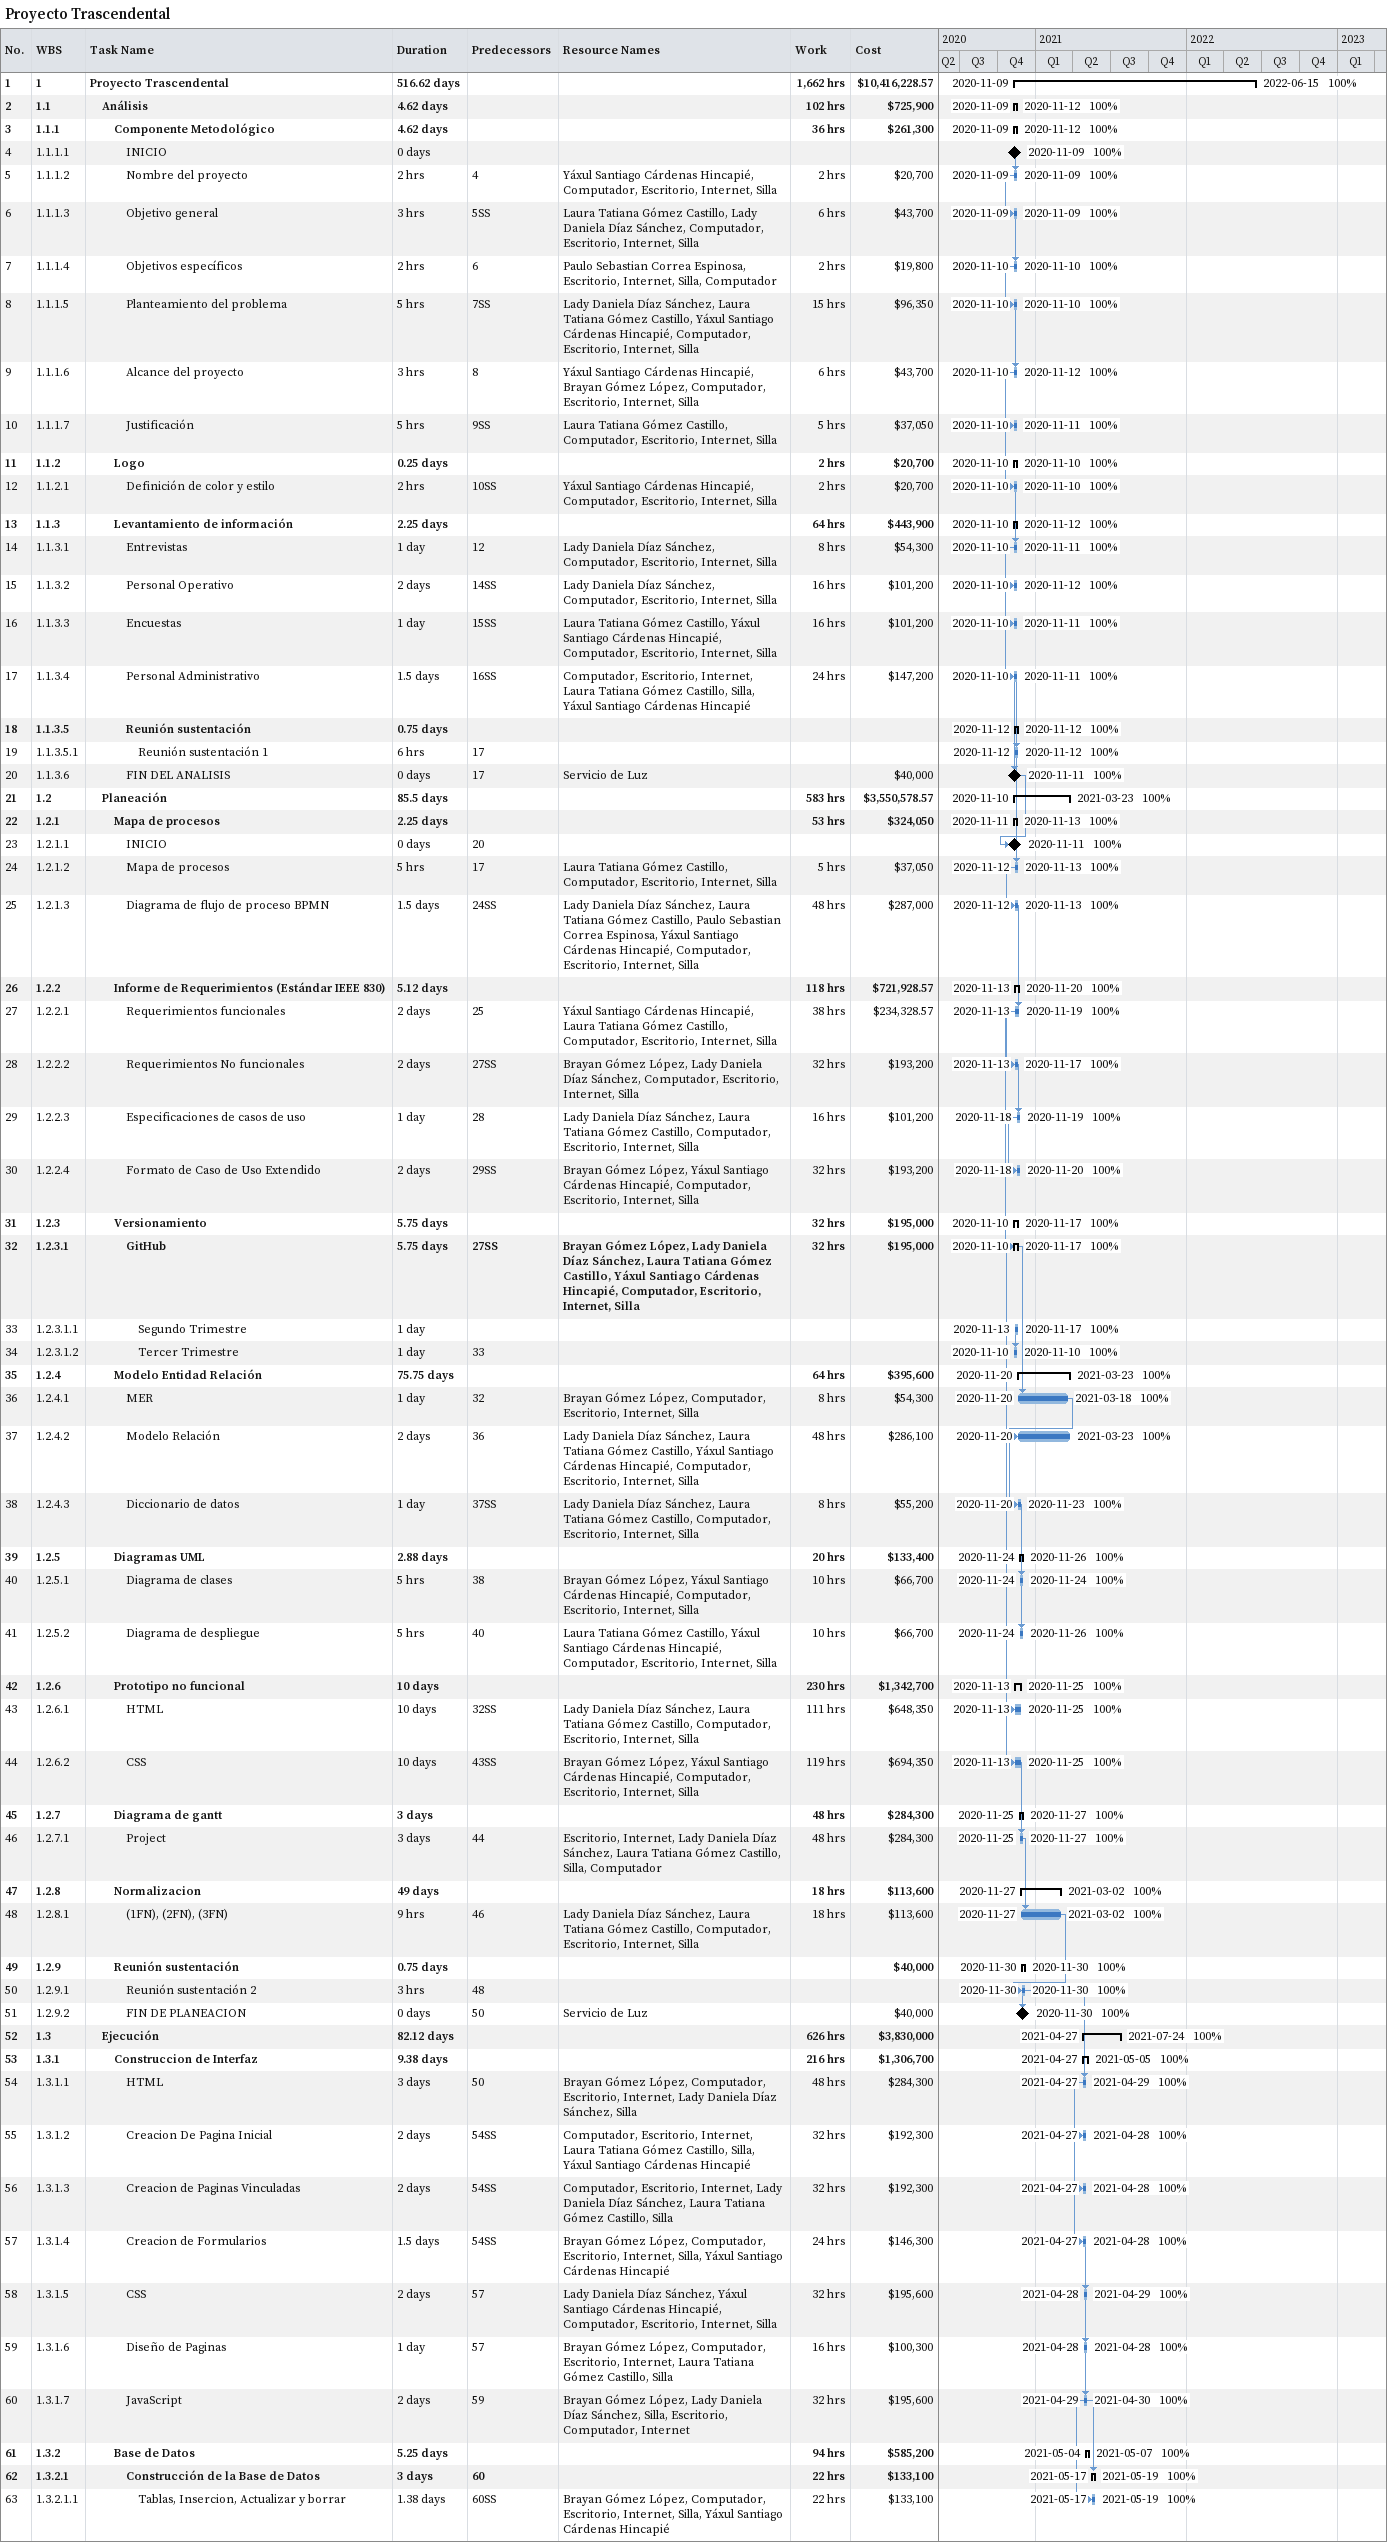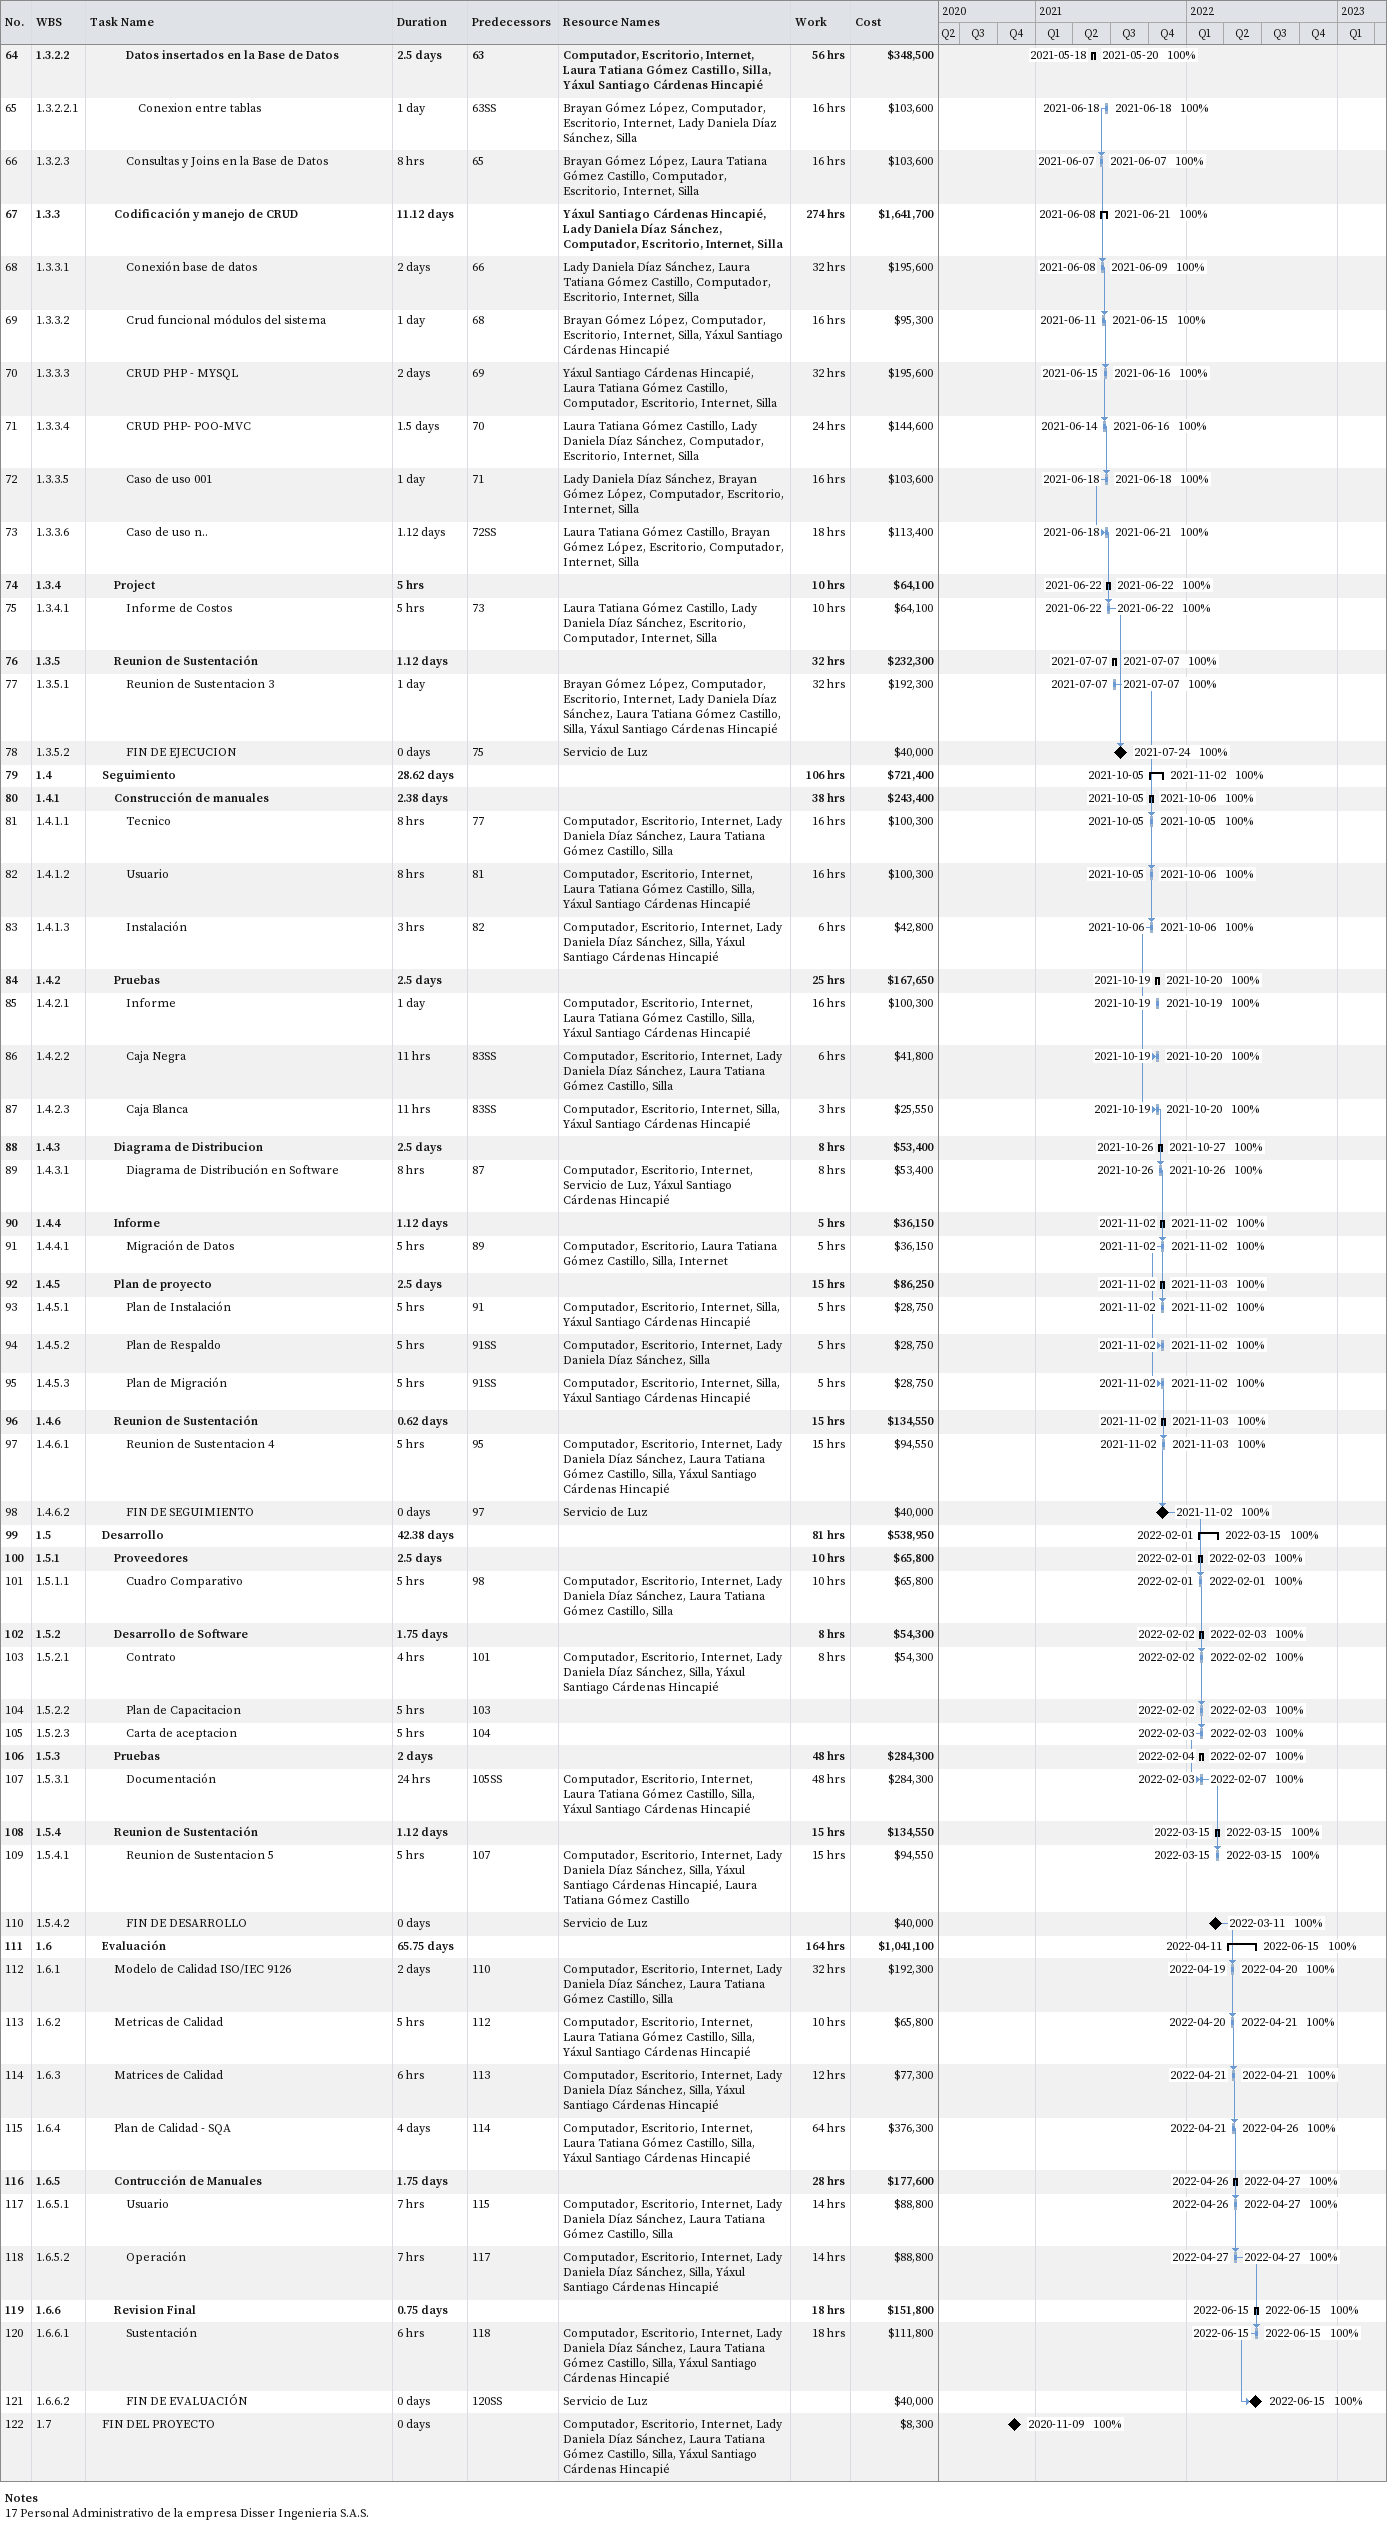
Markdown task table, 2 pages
Proyecto Trascendental

| ID | WBS | Task | Duration | Start | Finish | Predecessors | Resources | % complete | Work (h) | Cost ($) |
|---|---|---|---|---|---|---|---|---|---|---|
| 1 | 1 | **Proyecto Trascendental** | 516.62d | 2020-11-09 | 2022-06-15 |  |  | 100 | 1662 | 10416228.57 |
| 2 | 1.1 | **Análisis** | 4.62d | 2020-11-09 | 2020-11-12 |  |  | 100 | 102 | 725900 |
| 3 | 1.1.1 | **Componente Metodológico** | 4.62d | 2020-11-09 | 2020-11-12 |  |  | 100 | 36 | 261300 |
| 4 | 1.1.1.1 | INICIO | 0d | 2020-11-09 | 2020-11-09 |  |  | 100 |  |  |
| 5 | 1.1.1.2 | Nombre del proyecto | 2h | 2020-11-09 | 2020-11-09 | 4 | Yáxul Santiago Cárdenas Hincapié, Computador, Escritorio, Internet, Silla | 100 | 2 | 20700 |
| 6 | 1.1.1.3 | Objetivo general | 3h | 2020-11-09 | 2020-11-09 | 5SS | Laura Tatiana Gómez Castillo, Lady Daniela Díaz Sánchez, Computador, Escritorio, Internet, Silla | 100 | 6 | 43700 |
| 7 | 1.1.1.4 | Objetivos específicos | 2h | 2020-11-10 | 2020-11-10 | 6 | Paulo Sebastian Correa Espinosa, Escritorio, Internet, Silla, Computador | 100 | 2 | 19800 |
| 8 | 1.1.1.5 | Planteamiento del problema | 5h | 2020-11-10 | 2020-11-10 | 7SS | Lady Daniela Díaz Sánchez, Laura Tatiana Gómez Castillo, Yáxul Santiago Cárdenas Hincapié, Computador, Escritorio, Internet, Silla | 100 | 15 | 96350 |
| 9 | 1.1.1.6 | Alcance del proyecto | 3h | 2020-11-10 | 2020-11-12 | 8 | Yáxul Santiago Cárdenas Hincapié, Brayan Gómez López, Computador, Escritorio, Internet, Silla | 100 | 6 | 43700 |
| 10 | 1.1.1.7 | Justificación | 5h | 2020-11-10 | 2020-11-11 | 9SS | Laura Tatiana Gómez Castillo, Computador, Escritorio, Internet, Silla | 100 | 5 | 37050 |
| 11 | 1.1.2 | **Logo** | 0.25d | 2020-11-10 | 2020-11-10 |  |  | 100 | 2 | 20700 |
| 12 | 1.1.2.1 | Definición de color y estilo | 2h | 2020-11-10 | 2020-11-10 | 10SS | Yáxul Santiago Cárdenas Hincapié, Computador, Escritorio, Internet, Silla | 100 | 2 | 20700 |
| 13 | 1.1.3 | **Levantamiento de información** | 2.25d | 2020-11-10 | 2020-11-12 |  |  | 100 | 64 | 443900 |
| 14 | 1.1.3.1 | Entrevistas | 1d | 2020-11-10 | 2020-11-11 | 12 | Lady Daniela Díaz Sánchez, Computador, Escritorio, Internet, Silla | 100 | 8 | 54300 |
| 15 | 1.1.3.2 | Personal Operativo | 2d | 2020-11-10 | 2020-11-12 | 14SS | Lady Daniela Díaz Sánchez, Computador, Escritorio, Internet, Silla | 100 | 16 | 101200 |
| 16 | 1.1.3.3 | Encuestas | 1d | 2020-11-10 | 2020-11-11 | 15SS | Laura Tatiana Gómez Castillo, Yáxul Santiago Cárdenas Hincapié, Computador, Escritorio, Internet, Silla | 100 | 16 | 101200 |
| 17 | 1.1.3.4 | Personal Administrativo | 1.5d | 2020-11-10 | 2020-11-11 | 16SS | Computador, Escritorio, Internet, Laura Tatiana Gómez Castillo, Silla, Yáxul Santiago Cárdenas Hincapié | 100 | 24 | 147200 |
| 18 | 1.1.3.5 | **Reunión sustentación** | 0.75d | 2020-11-12 | 2020-11-12 |  |  | 100 |  |  |
| 19 | 1.1.3.5.1 | Reunión sustentación 1 | 6h | 2020-11-12 | 2020-11-12 | 17 |  | 100 |  |  |
| 20 | 1.1.3.6 | FIN DEL ANALISIS | 0d | 2020-11-11 | 2020-11-11 | 17 | Servicio de Luz | 100 |  | 40000 |
| 21 | 1.2 | **Planeación** | 85.5d | 2020-11-10 | 2021-03-23 |  |  | 100 | 583 | 3550578.57 |
| 22 | 1.2.1 | **Mapa de procesos** | 2.25d | 2020-11-11 | 2020-11-13 |  |  | 100 | 53 | 324050 |
| 23 | 1.2.1.1 | INICIO | 0d | 2020-11-11 | 2020-11-11 | 20 |  | 100 |  |  |
| 24 | 1.2.1.2 | Mapa de procesos | 5h | 2020-11-12 | 2020-11-13 | 17 | Laura Tatiana Gómez Castillo, Computador, Escritorio, Internet, Silla | 100 | 5 | 37050 |
| 25 | 1.2.1.3 | Diagrama de flujo de proceso BPMN | 1.5d | 2020-11-12 | 2020-11-13 | 24SS | Lady Daniela Díaz Sánchez, Laura Tatiana Gómez Castillo, Paulo Sebastian Correa Espinosa, Yáxul Santiago Cárdenas Hincapié, Computador, Escritorio, Internet, Silla | 100 | 48 | 287000 |
| 26 | 1.2.2 | **Informe de Requerimientos (Estándar IEEE 830)** | 5.12d | 2020-11-13 | 2020-11-20 |  |  | 100 | 118 | 721928.57 |
| 27 | 1.2.2.1 | Requerimientos funcionales | 2d | 2020-11-13 | 2020-11-19 | 25 | Yáxul Santiago Cárdenas Hincapié, Laura Tatiana Gómez Castillo, Computador, Escritorio, Internet, Silla | 100 | 38 | 234328.57 |
| 28 | 1.2.2.2 | Requerimientos No funcionales | 2d | 2020-11-13 | 2020-11-17 | 27SS | Brayan Gómez López, Lady Daniela Díaz Sánchez, Computador, Escritorio, Internet, Silla | 100 | 32 | 193200 |
| 29 | 1.2.2.3 | Especificaciones de casos de uso | 1d | 2020-11-18 | 2020-11-19 | 28 | Lady Daniela Díaz Sánchez, Laura Tatiana Gómez Castillo, Computador, Escritorio, Internet, Silla | 100 | 16 | 101200 |
| 30 | 1.2.2.4 | Formato de Caso de Uso Extendido | 2d | 2020-11-18 | 2020-11-20 | 29SS | Brayan Gómez López, Yáxul Santiago Cárdenas Hincapié, Computador, Escritorio, Internet, Silla | 100 | 32 | 193200 |
| 31 | 1.2.3 | **Versionamiento** | 5.75d | 2020-11-10 | 2020-11-17 |  |  | 100 | 32 | 195000 |
| 32 | 1.2.3.1 | **GitHub** | 5.75d | 2020-11-10 | 2020-11-17 | 27SS | Brayan Gómez López, Lady Daniela Díaz Sánchez, Laura Tatiana Gómez Castillo, Yáxul Santiago Cárdenas Hincapié, Computador, Escritorio, Internet, Silla | 100 | 32 | 195000 |
| 33 | 1.2.3.1.1 | Segundo Trimestre | 1d | 2020-11-13 | 2020-11-17 |  |  | 100 |  |  |
| 34 | 1.2.3.1.2 | Tercer Trimestre | 1d | 2020-11-10 | 2020-11-10 | 33 |  | 100 |  |  |
| 35 | 1.2.4 | **Modelo Entidad Relación** | 75.75d | 2020-11-20 | 2021-03-23 |  |  | 100 | 64 | 395600 |
| 36 | 1.2.4.1 | MER | 1d | 2020-11-20 | 2021-03-18 | 32 | Brayan Gómez López, Computador, Escritorio, Internet, Silla | 100 | 8 | 54300 |
| 37 | 1.2.4.2 | Modelo Relación | 2d | 2020-11-20 | 2021-03-23 | 36 | Lady Daniela Díaz Sánchez, Laura Tatiana Gómez Castillo, Yáxul Santiago Cárdenas Hincapié, Computador, Escritorio, Internet, Silla | 100 | 48 | 286100 |
| 38 | 1.2.4.3 | Diccionario de datos | 1d | 2020-11-20 | 2020-11-23 | 37SS | Lady Daniela Díaz Sánchez, Laura Tatiana Gómez Castillo, Computador, Escritorio, Internet, Silla | 100 | 8 | 55200 |
| 39 | 1.2.5 | **Diagramas UML** | 2.88d | 2020-11-24 | 2020-11-26 |  |  | 100 | 20 | 133400 |
| 40 | 1.2.5.1 | Diagrama de clases | 5h | 2020-11-24 | 2020-11-24 | 38 | Brayan Gómez López, Yáxul Santiago Cárdenas Hincapié, Computador, Escritorio, Internet, Silla | 100 | 10 | 66700 |
| 41 | 1.2.5.2 | Diagrama de despliegue | 5h | 2020-11-24 | 2020-11-26 | 40 | Laura Tatiana Gómez Castillo, Yáxul Santiago Cárdenas Hincapié, Computador, Escritorio, Internet, Silla | 100 | 10 | 66700 |
| 42 | 1.2.6 | **Prototipo no funcional** | 10d | 2020-11-13 | 2020-11-25 |  |  | 100 | 230 | 1342700 |
| 43 | 1.2.6.1 | HTML | 10d | 2020-11-13 | 2020-11-25 | 32SS | Lady Daniela Díaz Sánchez, Laura Tatiana Gómez Castillo, Computador, Escritorio, Internet, Silla | 100 | 111 | 648350 |
| 44 | 1.2.6.2 | CSS | 10d | 2020-11-13 | 2020-11-25 | 43SS | Brayan Gómez López, Yáxul Santiago Cárdenas Hincapié, Computador, Escritorio, Internet, Silla | 100 | 119 | 694350 |
| 45 | 1.2.7 | **Diagrama de gantt** | 3d | 2020-11-25 | 2020-11-27 |  |  | 100 | 48 | 284300 |
| 46 | 1.2.7.1 | Project | 3d | 2020-11-25 | 2020-11-27 | 44 | Escritorio, Internet, Lady Daniela Díaz Sánchez, Laura Tatiana Gómez Castillo, Silla, Computador | 100 | 48 | 284300 |
| 47 | 1.2.8 | **Normalizacion** | 49d | 2020-11-27 | 2021-03-02 |  |  | 100 | 18 | 113600 |
| 48 | 1.2.8.1 | (1FN), (2FN), (3FN) | 9h | 2020-11-27 | 2021-03-02 | 46 | Lady Daniela Díaz Sánchez, Laura Tatiana Gómez Castillo, Computador, Escritorio, Internet, Silla | 100 | 18 | 113600 |
| 49 | 1.2.9 | **Reunión sustentación** | 0.75d | 2020-11-30 | 2020-11-30 |  |  | 100 |  | 40000 |
| 50 | 1.2.9.1 | Reunión sustentación 2 | 3h | 2020-11-30 | 2020-11-30 | 48 |  | 100 |  |  |
| 51 | 1.2.9.2 | FIN DE PLANEACION | 0d | 2020-11-30 | 2020-11-30 | 50 | Servicio de Luz | 100 |  | 40000 |
| 52 | 1.3 | **Ejecución** | 82.12d | 2021-04-27 | 2021-07-24 |  |  | 100 | 626 | 3830000 |
| 53 | 1.3.1 | **Construccion de Interfaz** | 9.38d | 2021-04-27 | 2021-05-05 |  |  | 100 | 216 | 1306700 |
| 54 | 1.3.1.1 | HTML | 3d | 2021-04-27 | 2021-04-29 | 50 | Brayan Gómez López, Computador, Escritorio, Internet, Lady Daniela Díaz Sánchez, Silla | 100 | 48 | 284300 |
| 55 | 1.3.1.2 | Creacion De Pagina Inicial | 2d | 2021-04-27 | 2021-04-28 | 54SS | Computador, Escritorio, Internet, Laura Tatiana Gómez Castillo, Silla, Yáxul Santiago Cárdenas Hincapié | 100 | 32 | 192300 |
| 56 | 1.3.1.3 | Creacion de Paginas Vinculadas | 2d | 2021-04-27 | 2021-04-28 | 54SS | Computador, Escritorio, Internet, Lady Daniela Díaz Sánchez, Laura Tatiana Gómez Castillo, Silla | 100 | 32 | 192300 |
| 57 | 1.3.1.4 | Creacion de Formularios | 1.5d | 2021-04-27 | 2021-04-28 | 54SS | Brayan Gómez López, Computador, Escritorio, Internet, Silla, Yáxul Santiago Cárdenas Hincapié | 100 | 24 | 146300 |
| 58 | 1.3.1.5 | CSS | 2d | 2021-04-28 | 2021-04-29 | 57 | Lady Daniela Díaz Sánchez, Yáxul Santiago Cárdenas Hincapié, Computador, Escritorio, Internet, Silla | 100 | 32 | 195600 |
| 59 | 1.3.1.6 | Diseño de Paginas | 1d | 2021-04-28 | 2021-04-28 | 57 | Brayan Gómez López, Computador, Escritorio, Internet, Laura Tatiana Gómez Castillo, Silla | 100 | 16 | 100300 |
| 60 | 1.3.1.7 | JavaScript | 2d | 2021-04-29 | 2021-04-30 | 59 | Brayan Gómez López, Lady Daniela Díaz Sánchez, Silla, Escritorio, Computador, Internet | 100 | 32 | 195600 |
| 61 | 1.3.2 | **Base de Datos** | 5.25d | 2021-05-04 | 2021-05-07 |  |  | 100 | 94 | 585200 |
| 62 | 1.3.2.1 | **Construcción de la Base de Datos** | 3d | 2021-05-17 | 2021-05-19 | 60 |  | 100 | 22 | 133100 |
| 63 | 1.3.2.1.1 | Tablas, Insercion, Actualizar y borrar | 1.38d | 2021-05-17 | 2021-05-19 | 60SS | Brayan Gómez López, Computador, Escritorio, Internet, Silla, Yáxul Santiago Cárdenas Hincapié | 100 | 22 | 133100 |
| 64 | 1.3.2.2 | **Datos insertados en la Base de Datos** | 2.5d | 2021-05-18 | 2021-05-20 | 63 | Computador, Escritorio, Internet, Laura Tatiana Gómez Castillo, Silla, Yáxul Santiago Cárdenas Hincapié | 100 | 56 | 348500 |
| 65 | 1.3.2.2.1 | Conexion entre tablas | 1d | 2021-06-18 | 2021-06-18 | 63SS | Brayan Gómez López, Computador, Escritorio, Internet, Lady Daniela Díaz Sánchez, Silla | 100 | 16 | 103600 |
| 66 | 1.3.2.3 | Consultas y Joins en la Base de Datos | 8h | 2021-06-07 | 2021-06-07 | 65 | Brayan Gómez López, Laura Tatiana Gómez Castillo, Computador, Escritorio, Internet, Silla | 100 | 16 | 103600 |
| 67 | 1.3.3 | **Codificación y manejo de CRUD** | 11.12d | 2021-06-08 | 2021-06-21 |  | Yáxul Santiago Cárdenas Hincapié, Lady Daniela Díaz Sánchez, Computador, Escritorio, Internet, Silla | 100 | 274 | 1641700 |
| 68 | 1.3.3.1 | Conexión base de datos | 2d | 2021-06-08 | 2021-06-09 | 66 | Lady Daniela Díaz Sánchez, Laura Tatiana Gómez Castillo, Computador, Escritorio, Internet, Silla | 100 | 32 | 195600 |
| 69 | 1.3.3.2 | Crud funcional módulos del sistema | 1d | 2021-06-11 | 2021-06-15 | 68 | Brayan Gómez López, Computador, Escritorio, Internet, Silla, Yáxul Santiago Cárdenas Hincapié | 100 | 16 | 95300 |
| 70 | 1.3.3.3 | CRUD PHP - MYSQL | 2d | 2021-06-15 | 2021-06-16 | 69 | Yáxul Santiago Cárdenas Hincapié, Laura Tatiana Gómez Castillo, Computador, Escritorio, Internet, Silla | 100 | 32 | 195600 |
| 71 | 1.3.3.4 | CRUD PHP- POO-MVC | 1.5d | 2021-06-14 | 2021-06-16 | 70 | Laura Tatiana Gómez Castillo, Lady Daniela Díaz Sánchez, Computador, Escritorio, Internet, Silla | 100 | 24 | 144600 |
| 72 | 1.3.3.5 | Caso de uso 001 | 1d | 2021-06-18 | 2021-06-18 | 71 | Lady Daniela Díaz Sánchez, Brayan Gómez López, Computador, Escritorio, Internet, Silla | 100 | 16 | 103600 |
| 73 | 1.3.3.6 | Caso de uso n.. | 1.12d | 2021-06-18 | 2021-06-21 | 72SS | Laura Tatiana Gómez Castillo, Brayan Gómez López, Escritorio, Computador, Internet, Silla | 100 | 18 | 113400 |
| 74 | 1.3.4 | **Project** | 5h | 2021-06-22 | 2021-06-22 |  |  | 100 | 10 | 64100 |
| 75 | 1.3.4.1 | Informe de Costos | 5h | 2021-06-22 | 2021-06-22 | 73 | Laura Tatiana Gómez Castillo, Lady Daniela Díaz Sánchez, Escritorio, Computador, Internet, Silla | 100 | 10 | 64100 |
| 76 | 1.3.5 | **Reunion de Sustentación** | 1.12d | 2021-07-07 | 2021-07-07 |  |  | 100 | 32 | 232300 |
| 77 | 1.3.5.1 | Reunion de Sustentacion 3 | 1d | 2021-07-07 | 2021-07-07 |  | Brayan Gómez López, Computador, Escritorio, Internet, Lady Daniela Díaz Sánchez, Laura Tatiana Gómez Castillo, Silla, Yáxul Santiago Cárdenas Hincapié | 100 | 32 | 192300 |
| 78 | 1.3.5.2 | FIN DE EJECUCION | 0d | 2021-07-24 | 2021-07-24 | 75 | Servicio de Luz | 100 |  | 40000 |
| 79 | 1.4 | **Seguimiento** | 28.62d | 2021-10-05 | 2021-11-02 |  |  | 100 | 106 | 721400 |
| 80 | 1.4.1 | **Construcción de manuales** | 2.38d | 2021-10-05 | 2021-10-06 |  |  | 100 | 38 | 243400 |
| 81 | 1.4.1.1 | Tecnico | 8h | 2021-10-05 | 2021-10-05 | 77 | Computador, Escritorio, Internet, Lady Daniela Díaz Sánchez, Laura Tatiana Gómez Castillo, Silla | 100 | 16 | 100300 |
| 82 | 1.4.1.2 | Usuario | 8h | 2021-10-05 | 2021-10-06 | 81 | Computador, Escritorio, Internet, Laura Tatiana Gómez Castillo, Silla, Yáxul Santiago Cárdenas Hincapié | 100 | 16 | 100300 |
| 83 | 1.4.1.3 | Instalación | 3h | 2021-10-06 | 2021-10-06 | 82 | Computador, Escritorio, Internet, Lady Daniela Díaz Sánchez, Silla, Yáxul Santiago Cárdenas Hincapié | 100 | 6 | 42800 |
| 84 | 1.4.2 | **Pruebas** | 2.5d | 2021-10-19 | 2021-10-20 |  |  | 100 | 25 | 167650 |
| 85 | 1.4.2.1 | Informe | 1d | 2021-10-19 | 2021-10-19 |  | Computador, Escritorio, Internet, Laura Tatiana Gómez Castillo, Silla, Yáxul Santiago Cárdenas Hincapié | 100 | 16 | 100300 |
| 86 | 1.4.2.2 | Caja Negra | 11h | 2021-10-19 | 2021-10-20 | 83SS | Computador, Escritorio, Internet, Lady Daniela Díaz Sánchez, Laura Tatiana Gómez Castillo, Silla | 100 | 6 | 41800 |
| 87 | 1.4.2.3 | Caja Blanca | 11h | 2021-10-19 | 2021-10-20 | 83SS | Computador, Escritorio, Internet, Silla, Yáxul Santiago Cárdenas Hincapié | 100 | 3 | 25550 |
| 88 | 1.4.3 | **Diagrama de Distribucion** | 2.5d | 2021-10-26 | 2021-10-27 |  |  | 100 | 8 | 53400 |
| 89 | 1.4.3.1 | Diagrama de Distribución en Software | 8h | 2021-10-26 | 2021-10-26 | 87 | Computador, Escritorio, Internet, Servicio de Luz, Yáxul Santiago Cárdenas Hincapié | 100 | 8 | 53400 |
| 90 | 1.4.4 | **Informe** | 1.12d | 2021-11-02 | 2021-11-02 |  |  | 100 | 5 | 36150 |
| 91 | 1.4.4.1 | Migración de Datos | 5h | 2021-11-02 | 2021-11-02 | 89 | Computador, Escritorio, Laura Tatiana Gómez Castillo, Silla, Internet | 100 | 5 | 36150 |
| 92 | 1.4.5 | **Plan de proyecto** | 2.5d | 2021-11-02 | 2021-11-03 |  |  | 100 | 15 | 86250 |
| 93 | 1.4.5.1 | Plan de Instalación | 5h | 2021-11-02 | 2021-11-02 | 91 | Computador, Escritorio, Internet, Silla, Yáxul Santiago Cárdenas Hincapié | 100 | 5 | 28750 |
| 94 | 1.4.5.2 | Plan de Respaldo | 5h | 2021-11-02 | 2021-11-02 | 91SS | Computador, Escritorio, Internet, Lady Daniela Díaz Sánchez, Silla | 100 | 5 | 28750 |
| 95 | 1.4.5.3 | Plan de Migración | 5h | 2021-11-02 | 2021-11-02 | 91SS | Computador, Escritorio, Internet, Silla, Yáxul Santiago Cárdenas Hincapié | 100 | 5 | 28750 |
| 96 | 1.4.6 | **Reunion de Sustentación** | 0.62d | 2021-11-02 | 2021-11-03 |  |  | 100 | 15 | 134550 |
| 97 | 1.4.6.1 | Reunion de Sustentacion 4 | 5h | 2021-11-02 | 2021-11-03 | 95 | Computador, Escritorio, Internet, Lady Daniela Díaz Sánchez, Laura Tatiana Gómez Castillo, Silla, Yáxul Santiago Cárdenas Hincapié | 100 | 15 | 94550 |
| 98 | 1.4.6.2 | FIN DE SEGUIMIENTO | 0d | 2021-11-02 | 2021-11-02 | 97 | Servicio de Luz | 100 |  | 40000 |
| 99 | 1.5 | **Desarrollo** | 42.38d | 2022-02-01 | 2022-03-15 |  |  | 100 | 81 | 538950 |
| 100 | 1.5.1 | **Proveedores** | 2.5d | 2022-02-01 | 2022-02-03 |  |  | 100 | 10 | 65800 |
| 101 | 1.5.1.1 | Cuadro Comparativo | 5h | 2022-02-01 | 2022-02-01 | 98 | Computador, Escritorio, Internet, Lady Daniela Díaz Sánchez, Laura Tatiana Gómez Castillo, Silla | 100 | 10 | 65800 |
| 102 | 1.5.2 | **Desarrollo de Software** | 1.75d | 2022-02-02 | 2022-02-03 |  |  | 100 | 8 | 54300 |
| 103 | 1.5.2.1 | Contrato | 4h | 2022-02-02 | 2022-02-02 | 101 | Computador, Escritorio, Internet, Lady Daniela Díaz Sánchez, Silla, Yáxul Santiago Cárdenas Hincapié | 100 | 8 | 54300 |
| 104 | 1.5.2.2 | Plan de Capacitacion | 5h | 2022-02-02 | 2022-02-03 | 103 |  | 100 |  |  |
| 105 | 1.5.2.3 | Carta de aceptacion | 5h | 2022-02-03 | 2022-02-03 | 104 |  | 100 |  |  |
| 106 | 1.5.3 | **Pruebas** | 2d | 2022-02-04 | 2022-02-07 |  |  | 100 | 48 | 284300 |
| 107 | 1.5.3.1 | Documentación | 24h | 2022-02-03 | 2022-02-07 | 105SS | Computador, Escritorio, Internet, Laura Tatiana Gómez Castillo, Silla, Yáxul Santiago Cárdenas Hincapié | 100 | 48 | 284300 |
| 108 | 1.5.4 | **Reunion de Sustentación** | 1.12d | 2022-03-15 | 2022-03-15 |  |  | 100 | 15 | 134550 |
| 109 | 1.5.4.1 | Reunion de Sustentacion 5 | 5h | 2022-03-15 | 2022-03-15 | 107 | Computador, Escritorio, Internet, Lady Daniela Díaz Sánchez, Silla, Yáxul Santiago Cárdenas Hincapié, Laura Tatiana Gómez Castillo | 100 | 15 | 94550 |
| 110 | 1.5.4.2 | FIN DE DESARROLLO | 0d | 2022-03-11 | 2022-03-11 |  | Servicio de Luz | 100 |  | 40000 |
| 111 | 1.6 | **Evaluación** | 65.75d | 2022-04-11 | 2022-06-15 |  |  | 100 | 164 | 1041100 |
| 112 | 1.6.1 | Modelo de Calidad ISO/IEC 9126 | 2d | 2022-04-19 | 2022-04-20 | 110 | Computador, Escritorio, Internet, Lady Daniela Díaz Sánchez, Laura Tatiana Gómez Castillo, Silla | 100 | 32 | 192300 |
| 113 | 1.6.2 | Metricas de Calidad | 5h | 2022-04-20 | 2022-04-21 | 112 | Computador, Escritorio, Internet, Laura Tatiana Gómez Castillo, Silla, Yáxul Santiago Cárdenas Hincapié | 100 | 10 | 65800 |
| 114 | 1.6.3 | Matrices de Calidad | 6h | 2022-04-21 | 2022-04-21 | 113 | Computador, Escritorio, Internet, Lady Daniela Díaz Sánchez, Silla, Yáxul Santiago Cárdenas Hincapié | 100 | 12 | 77300 |
| 115 | 1.6.4 | Plan de Calidad - SQA | 4d | 2022-04-21 | 2022-04-26 | 114 | Computador, Escritorio, Internet, Laura Tatiana Gómez Castillo, Silla, Yáxul Santiago Cárdenas Hincapié | 100 | 64 | 376300 |
| 116 | 1.6.5 | **Contrucción de Manuales** | 1.75d | 2022-04-26 | 2022-04-27 |  |  | 100 | 28 | 177600 |
| 117 | 1.6.5.1 | Usuario | 7h | 2022-04-26 | 2022-04-27 | 115 | Computador, Escritorio, Internet, Lady Daniela Díaz Sánchez, Laura Tatiana Gómez Castillo, Silla | 100 | 14 | 88800 |
| 118 | 1.6.5.2 | Operación | 7h | 2022-04-27 | 2022-04-27 | 117 | Computador, Escritorio, Internet, Lady Daniela Díaz Sánchez, Silla, Yáxul Santiago Cárdenas Hincapié | 100 | 14 | 88800 |
| 119 | 1.6.6 | **Revision Final** | 0.75d | 2022-06-15 | 2022-06-15 |  |  | 100 | 18 | 151800 |
| 120 | 1.6.6.1 | Sustentación | 6h | 2022-06-15 | 2022-06-15 | 118 | Computador, Escritorio, Internet, Lady Daniela Díaz Sánchez, Laura Tatiana Gómez Castillo, Silla, Yáxul Santiago Cárdenas Hincapié | 100 | 18 | 111800 |
| 121 | 1.6.6.2 | FIN DE EVALUACIÓN | 0d | 2022-06-15 | 2022-06-15 | 120SS | Servicio de Luz | 100 |  | 40000 |
| 122 | 1.7 | FIN DEL PROYECTO | 0d | 2020-11-09 | 2020-11-09 |  | Computador, Escritorio, Internet, Lady Daniela Díaz Sánchez, Laura Tatiana Gómez Castillo, Silla, Yáxul Santiago Cárdenas Hincapié | 100 |  | 8300 |

Notes
- 17: Personal Administrativo de la empresa Disser Ingenieria S.A.S.
